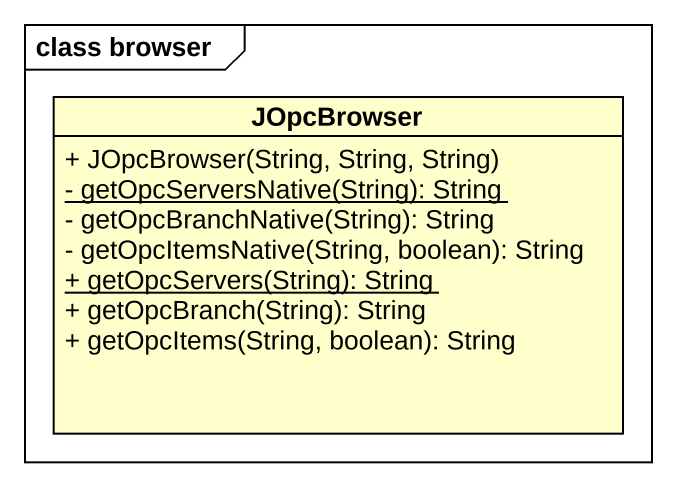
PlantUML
@startuml
mainframe class browser
hide circle
hide empty members
skinparam classAttributeIconSize 0
class JOpcBrowser {
  + JOpcBrowser(String, String, String)
  {static} - getOpcServersNative(String): String
  - getOpcBranchNative(String): String
  - getOpcItemsNative(String, boolean): String
  {static} + getOpcServers(String): String
  + getOpcBranch(String): String
  + getOpcItems(String, boolean): String
}
@enduml
